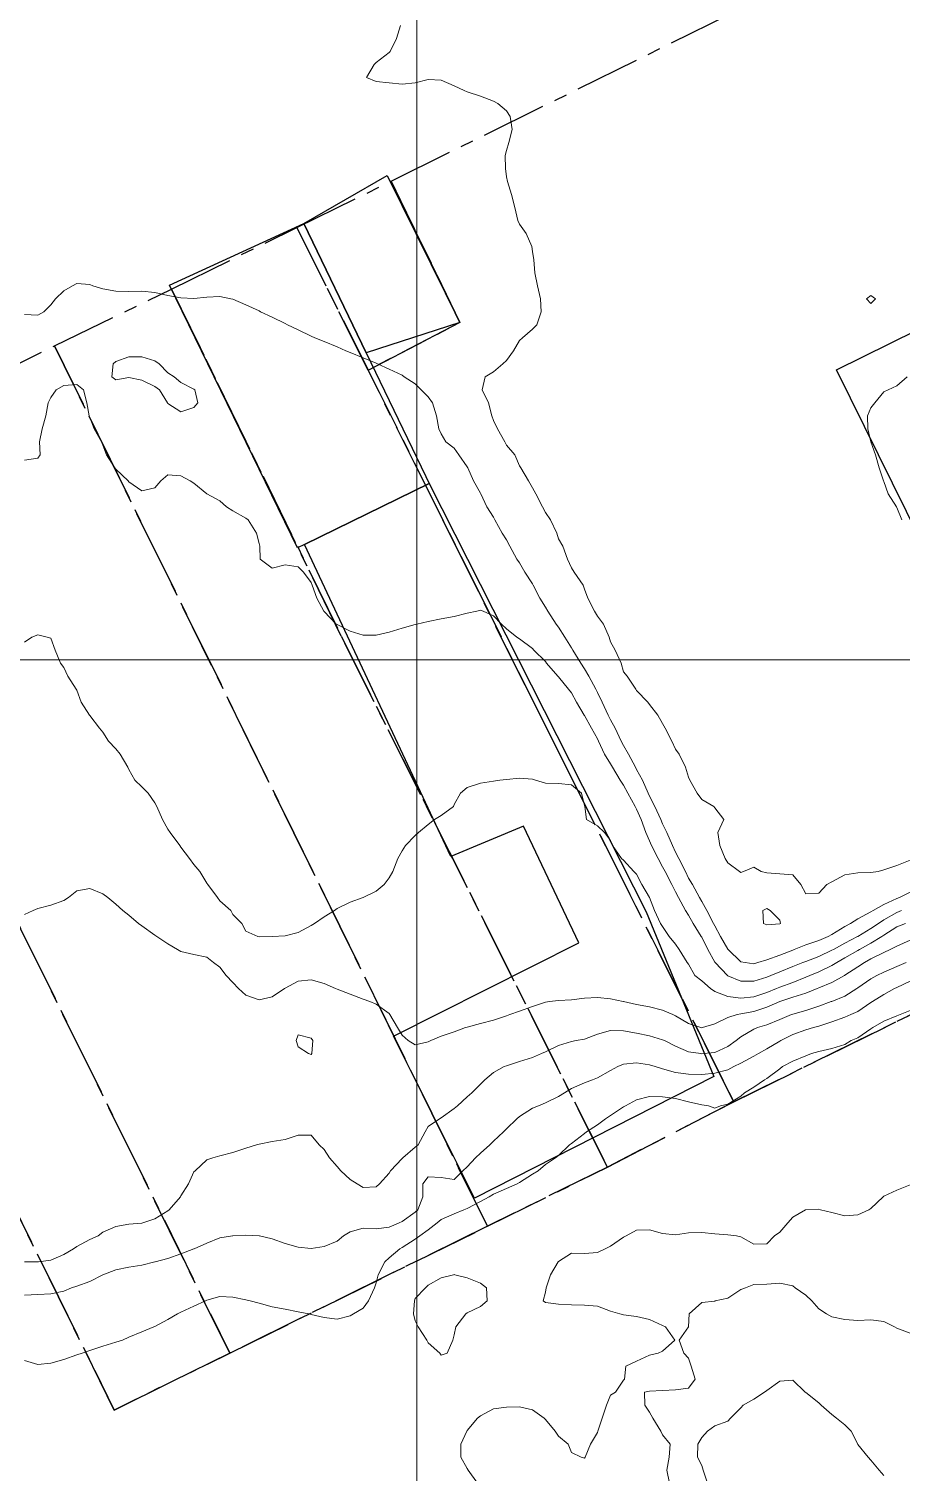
# Model space of a CAD drawing. Header units: centimetres. Extents: x 0 to 642158, y -847 to 649707.
# Drawn here: x 617351.9 to 617385.4, y 620856.2 to 620911.6 of the extents above; entities that cross this region are included whole.
import ezdxf

# ---------------------------------------------------------------- set-up
doc = ezdxf.new("R2010")
doc.units = ezdxf.units.CM
doc.header["$MEASUREMENT"] = 0
doc.linetypes.add('CENTERX2', pattern=[4, 2.5, -0.5, 0.5, -0.5])
doc.layers.add('MEV_grille', color=254, linetype='Continuous', lineweight=9)
doc.layers.add('WAL_topographie 0.5', color=253, linetype='Continuous', lineweight=20)
doc.layers.add('SPW_batiments', color=7, linetype='Continuous')
doc.layers.add('SPW_parcellaire cadastral', color=7, linetype='CENTERX2', lineweight=25, true_color=0xff0542)

# ---------------------------------------------------------------- blocks, each defined once
blk = doc.blocks.new('*U114')
at = {"layer": 'MEV_grille', "transparency": 33554687}
blk.add_lwpolyline([(-1338.461, 0), (1338.461, 0)], dxfattribs=at)
blk = doc.blocks.new('*U115')
at = {"layer": 'MEV_grille', "color": 0, "linetype": 'ByBlock', "lineweight": -2, "transparency": 16777216}
blk.add_blockref('*U114', (0, -1500), dxfattribs=at)
blk = doc.blocks.new('*U112')
at = {"layer": 'MEV_grille', "transparency": 33554687}
blk.add_lwpolyline([(0, 1825.476), (0, -1825.476)], dxfattribs=at)
blk = doc.blocks.new('*U113')
at = {"layer": 'MEV_grille', "color": 0, "linetype": 'ByBlock', "lineweight": -2, "transparency": 16777216}
blk.add_blockref('*U112', (2000, 0), dxfattribs=at)

msp = doc.modelspace()

# ---------------------------------------------------------------- linework, layer by layer
at = {"layer": 'SPW_batiments'}
for points in [[(617439.344, 620906.304), (617390.998, 620882.195), (617382.926, 620898.515), (617392.177, 620903.09), (617389.43, 620908.554), (617403.505, 620915.473), (617406.199, 620910.026), (617431.298, 620922.439), (617439.344, 620906.304)], [(617368.466, 620900.336), (617364.864, 620899.167), (617362.466, 620904.135), (617365.666, 620905.985), (617368.466, 620900.336)], [(617364.864, 620899.167), (617367.154, 620894.422), (617367.284, 620894.153), (617362.503, 620891.812), (617362.234, 620891.685), (617357.316, 620901.767), (617362.466, 620904.135), (617364.864, 620899.167)], [(617375.619, 620877.704), (617378.22, 620871.37), (617369.02, 620866.703), (617365.92, 620872.919), (617373.036, 620876.503), (617370.902, 620880.986), (617368.119, 620879.819), (617362.503, 620891.812), (617367.284, 620894.153), (617375.619, 620877.704)]]:
    msp.add_lwpolyline(points, dxfattribs=at)
at = {"layer": 'SPW_parcellaire cadastral'}
for points in [[(617378.983, 620870.401), (617372.084, 620884.175), (617370.962, 620886.424), (617368.931, 620890.503), (617364.936, 620898.509), (617368.466, 620900.335), (617365.827, 620905.767), (617439.23, 620941.99), (617456.064, 620908.347), (617378.983, 620870.401)], [(617454.845, 620780.014), (617404.956, 620754.186), (617359.081, 620730.17), (617336.661, 620771.212), (617310.193, 620758.188), (617304.386, 620763.201), (617294.476, 620769.289), (617288.255, 620775.589), (617250.741, 620849.649), (617325.082, 620885.743), (617338.539, 620892.37), (617355.187, 620858.56), (617359.626, 620860.746), (617369.519, 620865.618), (617374.129, 620867.888), (617378.983, 620870.401), (617456.064, 620908.347)], [(617364.936, 620898.509), (617362.205, 620903.987), (617365.827, 620905.767), (617368.466, 620900.335), (617364.936, 620898.509)], [(617378.983, 620870.401), (617374.129, 620867.888), (617363.911, 620888.284), (617357.391, 620901.621), (617362.205, 620903.987), (617364.936, 620898.509), (617368.931, 620890.503), (617370.962, 620886.424), (617372.084, 620884.175), (617378.983, 620870.401)], [(617352.893, 620899.437), (617357.391, 620901.621), (617363.911, 620888.284), (617374.129, 620867.888), (617369.519, 620865.618), (617352.893, 620899.437)], [(617352.893, 620899.437), (617369.519, 620865.618), (617359.626, 620860.746), (617342.977, 620894.555), (617352.893, 620899.437)], [(617359.626, 620860.746), (617355.187, 620858.56), (617338.539, 620892.37), (617342.977, 620894.555), (617359.626, 620860.746)]]:
    msp.add_lwpolyline(points, dxfattribs=at)
at = {"layer": 'WAL_topographie 0.5'}
for points in [[(617366.187, 620911.75), (617366.024, 620911.25), (617365.79, 620910.75), (617365.75, 620910.706), (617365.25, 620910.321), (617365.17, 620910.25), (617364.882, 620909.75), (617365.25, 620909.594), (617365.75, 620909.539), (617366.25, 620909.489), (617366.75, 620909.544), (617367.25, 620909.666), (617367.75, 620909.65), (617368.25, 620909.431), (617368.632, 620909.25), (617368.75, 620909.199), (617369.25, 620909.025), (617369.75, 620908.84), (617369.922, 620908.75), (617370.25, 620908.466), (617370.401, 620908.25), (617370.477, 620907.75), (617370.35, 620907.25), (617370.25, 620906.946), (617370.206, 620906.75), (617370.212, 620906.25), (617370.25, 620905.926), (617370.291, 620905.75), (617370.447, 620905.25), (617370.573, 620904.75), (617370.688, 620904.25), (617370.75, 620904.119), (617371.006, 620903.75), (617371.227, 620903.25), (617371.25, 620903.062), (617371.303, 620902.75), (617371.345, 620902.25), (617371.451, 620901.75), (617371.554, 620901.25), (617371.583, 620900.75), (617371.417, 620900.25), (617371.25, 620900.083), (617370.87, 620899.75), (617370.75, 620899.641), (617370.519, 620899.25), (617370.25, 620898.882), (617370.112, 620898.75), (617369.75, 620898.441), (617369.435, 620898.25), (617369.314, 620897.75), (617369.563, 620897.25), (617369.696, 620896.75), (617369.75, 620896.568), (617369.909, 620896.25), (617370.184, 620895.75), (617370.25, 620895.627), (617370.568, 620895.25), (617370.75, 620894.826), (617370.803, 620894.75), (617371.096, 620894.25), (617371.25, 620893.983), (617371.377, 620893.75), (617371.637, 620893.25), (617371.75, 620893.044), (617371.938, 620892.75), (617372.185, 620892.25), (617372.25, 620892.028), (617372.42, 620891.75), (617372.596, 620891.25), (617372.75, 620890.91), (617372.853, 620890.75), (617373.193, 620890.25), (617373.25, 620890.09), (617373.375, 620889.75), (617373.63, 620889.25), (617373.75, 620889.057), (617373.975, 620888.75), (617374.192, 620888.25), (617374.25, 620888.074), (617374.425, 620887.75), (617374.652, 620887.25), (617374.75, 620886.917), (617374.891, 620886.75), (617375.218, 620886.25), (617375.25, 620886.197), (617375.687, 620885.75), (617375.75, 620885.659), (617376.064, 620885.25), (617376.25, 620884.93), (617376.352, 620884.75), (617376.599, 620884.25), (617376.75, 620883.942), (617376.882, 620883.75), (617377.132, 620883.25), (617377.25, 620882.875), (617377.293, 620882.75), (617377.58, 620882.25), (617377.75, 620882.016), (617378.222, 620881.75), (617378.25, 620881.688), (617378.6, 620881.25), (617378.368, 620880.75), (617378.45, 620880.25), (617378.646, 620879.75), (617378.75, 620879.583), (617379.204, 620879.25), (617379.25, 620879.212), (617379.35, 620879.25), (617379.75, 620879.417), (617380.036, 620879.25), (617380.25, 620879.19), (617380.75, 620879.154), (617381.25, 620879.113), (617381.558, 620878.75), (617381.75, 620878.393), (617382.25, 620878.417), (617382.55, 620878.75), (617382.75, 620878.85), (617383.25, 620879.122), (617383.75, 620879.192), (617384.25, 620879.214), (617384.523, 620879.25), (617384.75, 620879.31), (617385.25, 620879.472), (617385.75, 620879.676)], [(617351.75, 620900.642), (617352.25, 620900.622), (617352.485, 620900.75), (617352.75, 620901.015), (617352.93, 620901.25), (617353.25, 620901.556), (617353.587, 620901.75), (617353.75, 620901.834), (617354.25, 620901.802), (617354.365, 620901.75), (617354.75, 620901.632), (617355.25, 620901.538), (617355.75, 620901.526), (617356.25, 620901.543), (617356.75, 620901.483), (617357.25, 620901.371), (617357.75, 620901.278), (617358.25, 620901.254), (617358.75, 620901.308), (617359.25, 620901.336), (617359.662, 620901.25), (617359.75, 620901.229), (617360.25, 620901.015), (617360.75, 620900.78), (617360.811, 620900.75), (617361.25, 620900.546), (617361.75, 620900.295), (617361.841, 620900.25), (617362.25, 620900.054), (617362.75, 620899.817), (617362.898, 620899.75), (617363.25, 620899.602), (617363.75, 620899.405), (617364.09, 620899.25), (617364.25, 620899.18), (617364.75, 620898.974), (617365.25, 620898.778), (617365.303, 620898.75), (617365.75, 620898.538), (617366.25, 620898.316), (617366.318, 620898.25), (617366.75, 620897.976), (617366.983, 620897.75), (617367.25, 620897.48), (617367.417, 620897.25), (617367.567, 620896.75), (617367.653, 620896.25), (617367.75, 620896.056), (617367.929, 620895.75), (617368.25, 620895.511), (617368.42, 620895.25), (617368.75, 620894.788), (617368.767, 620894.75), (617368.984, 620894.25), (617369.25, 620893.784), (617369.263, 620893.75), (617369.505, 620893.25), (617369.75, 620892.862), (617369.811, 620892.75), (617370.086, 620892.25), (617370.25, 620891.991), (617370.386, 620891.75), (617370.657, 620891.25), (617370.75, 620891.107), (617370.955, 620890.75), (617371.25, 620890.293), (617371.275, 620890.25), (617371.54, 620889.75), (617371.75, 620889.401), (617371.838, 620889.25), (617372.163, 620888.75), (617372.25, 620888.631), (617372.499, 620888.25), (617372.75, 620887.837), (617372.803, 620887.75), (617373.104, 620887.25), (617373.25, 620887.026), (617373.413, 620886.75), (617373.689, 620886.25), (617373.75, 620886.123), (617373.924, 620885.75), (617374.155, 620885.25), (617374.25, 620885.069), (617374.422, 620884.75), (617374.663, 620884.25), (617374.75, 620884.083), (617374.937, 620883.75), (617375.207, 620883.25), (617375.25, 620883.17), (617375.476, 620882.75), (617375.699, 620882.25), (617375.75, 620882.144), (617375.952, 620881.75), (617376.183, 620881.25), (617376.25, 620881.084), (617376.41, 620880.75), (617376.626, 620880.25), (617376.75, 620879.984), (617376.867, 620879.75), (617377.124, 620879.25), (617377.25, 620878.996), (617377.393, 620878.75), (617377.666, 620878.25), (617377.75, 620878.094), (617377.944, 620877.75), (617378.203, 620877.25), (617378.25, 620877.16), (617378.475, 620876.75), (617378.75, 620876.269), (617378.764, 620876.25), (617379.25, 620875.782), (617379.415, 620875.75), (617379.75, 620875.704), (617379.911, 620875.75), (617380.25, 620875.852), (617380.75, 620876.033), (617381.25, 620876.229), (617381.307, 620876.25), (617381.75, 620876.427), (617382.25, 620876.591), (617382.61, 620876.75), (617382.75, 620876.827), (617383.25, 620877.136), (617383.468, 620877.25), (617383.75, 620877.432), (617384.25, 620877.702), (617384.332, 620877.75), (617384.75, 620877.98), (617385.25, 620878.204), (617385.353, 620878.25), (617385.75, 620878.459)], [(617384.422, 620901.25), (617384.25, 620901.065), (617384.083, 620901.25), (617384.25, 620901.378), (617384.422, 620901.25)], [(617358.4, 620897.25), (617358.25, 620897.067), (617357.75, 620896.906), (617357.25, 620897.224), (617357.239, 620897.25), (617356.932, 620897.75), (617356.75, 620897.883), (617356.25, 620898.12), (617355.75, 620898.224), (617355.25, 620898.136), (617355.094, 620898.25), (617355.147, 620898.75), (617355.25, 620898.839), (617355.75, 620899.019), (617356.25, 620899.014), (617356.75, 620898.865), (617356.919, 620898.75), (617357.25, 620898.404), (617357.488, 620898.25), (617357.75, 620898.03), (617358.25, 620897.781), (617358.286, 620897.75), (617358.4, 620897.25)], [(617385.433, 620892.75), (617385.25, 620893.224), (617385.23, 620893.25), (617384.906, 620893.75), (617384.75, 620894.226), (617384.736, 620894.25), (617384.563, 620894.75), (617384.424, 620895.25), (617384.25, 620895.75), (617384.25, 620895.75), (617384.131, 620896.25), (617384.115, 620896.75), (617384.25, 620897.06), (617384.404, 620897.25), (617384.75, 620897.678), (617384.917, 620897.75), (617385.25, 620897.9), (617385.639, 620898.25)], [(617351.75, 620895.043), (617352.25, 620895.13), (617352.344, 620895.25), (617352.319, 620895.75), (617352.421, 620896.25), (617352.559, 620896.75), (617352.647, 620897.25), (617352.75, 620897.46), (617352.954, 620897.75), (617353.25, 620897.913), (617353.75, 620897.95), (617354.015, 620897.75), (617354.134, 620897.25), (617354.231, 620896.75), (617354.25, 620896.691), (617354.42, 620896.25), (617354.7, 620895.75), (617354.75, 620895.618), (617354.896, 620895.25), (617355.209, 620894.75), (617355.25, 620894.702), (617355.725, 620894.25), (617355.75, 620894.222), (617356.25, 620893.875), (617356.75, 620893.981), (617356.983, 620894.25), (617357.25, 620894.485), (617357.75, 620894.45), (617358.107, 620894.25), (617358.25, 620894.159), (617358.75, 620893.75), (617358.75, 620893.75), (617359.25, 620893.487), (617359.5, 620893.25), (617359.75, 620893.1), (617360.25, 620892.822), (617360.338, 620892.75), (617360.659, 620892.25), (617360.75, 620891.85), (617360.779, 620891.75), (617360.8, 620891.25), (617361.25, 620890.904), (617361.75, 620891.026), (617362.25, 620890.956), (617362.46, 620890.75), (617362.75, 620890.347), (617362.794, 620890.25), (617362.973, 620889.75), (617363.239, 620889.25), (617363.25, 620889.237), (617363.713, 620888.75), (617363.75, 620888.731), (617364.25, 620888.48), (617364.75, 620888.325), (617365.25, 620888.32), (617365.75, 620888.439), (617366.25, 620888.59), (617366.75, 620888.734), (617366.811, 620888.75), (617367.25, 620888.852), (617367.75, 620888.947), (617368.25, 620889.042), (617368.75, 620889.165), (617369.118, 620889.25), (617369.25, 620889.291), (617369.359, 620889.25), (617369.75, 620889.074), (617370.056, 620888.75), (617370.25, 620888.575), (617370.656, 620888.25), (617370.75, 620888.179), (617371.25, 620887.817), (617371.309, 620887.75), (617371.75, 620887.31), (617371.786, 620887.25), (617372.224, 620886.75), (617372.25, 620886.73), (617372.639, 620886.25), (617372.75, 620886.113), (617372.943, 620885.75), (617373.243, 620885.25), (617373.25, 620885.24), (617373.521, 620884.75), (617373.75, 620884.34), (617373.792, 620884.25), (617374.017, 620883.75), (617374.25, 620883.384), (617374.323, 620883.25), (617374.623, 620882.75), (617374.75, 620882.56), (617374.915, 620882.25), (617375.191, 620881.75), (617375.25, 620881.641), (617375.425, 620881.25), (617375.602, 620880.75), (617375.75, 620880.422), (617375.825, 620880.25), (617376.077, 620879.75), (617376.25, 620879.43), (617376.344, 620879.25), (617376.602, 620878.75), (617376.75, 620878.471), (617376.861, 620878.25), (617377.133, 620877.75), (617377.25, 620877.565), (617377.429, 620877.25), (617377.732, 620876.75), (617377.75, 620876.719), (617377.988, 620876.25), (617378.25, 620875.769), (617378.262, 620875.75), (617378.742, 620875.25), (617378.75, 620875.244), (617379.25, 620875.038), (617379.75, 620875.031), (617380.25, 620875.187), (617380.411, 620875.25), (617380.75, 620875.387), (617381.25, 620875.595), (617381.637, 620875.75), (617381.75, 620875.794), (617382.25, 620875.977), (617382.75, 620876.219), (617382.806, 620876.25), (617383.25, 620876.497), (617383.739, 620876.75), (617383.75, 620876.756), (617384.25, 620877.052), (617384.54, 620877.25), (617384.75, 620877.391), (617385.25, 620877.675), (617385.425, 620877.75)], [(617351.75, 620888.059), (617352.021, 620888.25), (617352.25, 620888.34), (617352.617, 620888.25), (617352.75, 620888.205), (617352.917, 620887.75), (617353.125, 620887.25), (617353.25, 620887.08), (617353.407, 620886.75), (617353.732, 620886.25), (617353.75, 620886.216), (617353.914, 620885.75), (617354.244, 620885.25), (617354.25, 620885.244), (617354.63, 620884.75), (617354.75, 620884.605), (617354.968, 620884.25), (617355.25, 620883.96), (617355.421, 620883.75), (617355.706, 620883.25), (617355.75, 620883.167), (617355.976, 620882.75), (617356.25, 620882.502), (617356.491, 620882.25), (617356.75, 620881.889), (617356.832, 620881.75), (617357.044, 620881.25), (617357.25, 620880.875), (617357.336, 620880.75), (617357.703, 620880.25), (617357.75, 620880.188), (617358.08, 620879.75), (617358.25, 620879.518), (617358.472, 620879.25), (617358.75, 620878.799), (617358.788, 620878.75), (617359.154, 620878.25), (617359.25, 620878.12), (617359.664, 620877.75), (617359.75, 620877.601), (617360.093, 620877.25), (617360.25, 620876.95), (617360.7, 620876.75), (617360.75, 620876.737), (617361.25, 620876.75), (617361.25, 620876.75), (617361.75, 620876.773), (617362.25, 620876.909), (617362.75, 620877.179), (617362.875, 620877.25), (617363.25, 620877.507), (617363.655, 620877.75), (617363.75, 620877.823), (617364.25, 620878.071), (617364.75, 620878.25), (617364.75, 620878.25), (617365.25, 620878.495), (617365.55, 620878.75), (617365.75, 620879), (617365.883, 620879.25), (617366.08, 620879.75), (617366.25, 620880.047), (617366.37, 620880.25), (617366.75, 620880.63), (617366.88, 620880.75), (617367.25, 620881.048), (617367.486, 620881.25), (617367.75, 620881.404), (617368.213, 620881.75), (617368.25, 620881.826), (617368.487, 620882.25), (617368.75, 620882.475), (617369.25, 620882.643), (617369.75, 620882.72), (617370, 620882.75), (617370.25, 620882.779), (617370.75, 620882.832), (617371.25, 620882.792), (617371.364, 620882.75), (617371.75, 620882.639), (617372.25, 620882.625), (617372.75, 620882.572), (617373.133, 620882.25), (617373.25, 620881.783), (617373.261, 620881.75), (617373.324, 620881.25), (617373.75, 620881), (617374.024, 620880.75), (617374.25, 620880.442), (617374.32, 620880.25), (617374.672, 620879.75), (617374.75, 620879.684), (617375.148, 620879.25), (617375.25, 620879.142), (617375.456, 620878.75), (617375.747, 620878.25), (617375.75, 620878.244), (617375.942, 620877.75), (617376.165, 620877.25), (617376.25, 620877.13), (617376.5, 620876.75), (617376.75, 620876.458), (617376.886, 620876.25), (617377.195, 620875.75), (617377.25, 620875.69), (617377.492, 620875.25), (617377.75, 620875.047), (617378.089, 620874.75), (617378.25, 620874.642), (617378.75, 620874.449), (617379.25, 620874.387), (617379.75, 620874.431), (617380.25, 620874.595), (617380.628, 620874.75), (617380.75, 620874.802), (617381.25, 620874.988), (617381.75, 620875.184), (617381.906, 620875.25), (617382.25, 620875.392), (617382.75, 620875.638), (617382.936, 620875.75), (617383.25, 620875.925), (617383.75, 620876.21), (617383.817, 620876.25), (617384.25, 620876.491), (617384.665, 620876.75), (617384.75, 620876.807), (617385.25, 620877.12), (617385.577, 620877.25)], [(617351.75, 620877.59), (617352.083, 620877.75), (617352.25, 620877.826), (617352.75, 620877.958), (617353.25, 620878.135), (617353.437, 620878.25), (617353.75, 620878.5), (617354.25, 620878.593), (617354.75, 620878.39), (617354.944, 620878.25), (617355.25, 620877.993), (617355.523, 620877.75), (617355.75, 620877.567), (617356.121, 620877.25), (617356.25, 620877.163), (617356.75, 620876.799), (617356.827, 620876.75), (617357.25, 620876.466), (617357.618, 620876.25), (617357.75, 620876.172), (617358.25, 620876.054), (617358.75, 620875.955), (617359.003, 620875.75), (617359.25, 620875.576), (617359.487, 620875.25), (617359.75, 620874.983), (617359.963, 620874.75), (617360.25, 620874.501), (617360.75, 620874.32), (617361.25, 620874.438), (617361.728, 620874.75), (617361.75, 620874.765), (617362.25, 620875.039), (617362.75, 620875.086), (617363.25, 620874.941), (617363.688, 620874.75), (617363.75, 620874.722), (617364.25, 620874.532), (617364.75, 620874.344), (617365.008, 620874.25), (617365.25, 620874.148), (617365.75, 620873.79), (617365.778, 620873.75), (617366.072, 620873.25), (617366.25, 620872.961), (617366.474, 620872.75), (617366.75, 620872.583), (617367.25, 620872.704), (617367.35, 620872.75), (617367.75, 620872.918), (617368.25, 620873.086), (617368.681, 620873.25), (617368.75, 620873.272), (617369.25, 620873.409), (617369.75, 620873.541), (617370.25, 620873.704), (617370.384, 620873.75), (617370.75, 620873.876), (617371.25, 620874.06), (617371.75, 620874.227), (617371.906, 620874.25), (617372.25, 620874.293), (617372.75, 620874.321), (617373.25, 620874.385), (617373.75, 620874.41), (617374.25, 620874.35), (617374.736, 620874.25), (617374.75, 620874.247), (617375.25, 620874.144), (617375.75, 620874.045), (617376.25, 620873.923), (617376.645, 620873.75), (617376.75, 620873.703), (617377.25, 620873.41), (617377.716, 620873.25), (617377.75, 620873.24), (617377.786, 620873.25), (617378.25, 620873.389), (617378.75, 620873.642), (617379.118, 620873.75), (617379.25, 620873.774), (617379.75, 620873.873), (617380.25, 620874.034), (617380.747, 620874.25), (617380.75, 620874.251), (617381.25, 620874.414), (617381.75, 620874.574), (617382.182, 620874.75), (617382.25, 620874.777), (617382.75, 620874.985), (617383.234, 620875.25), (617383.25, 620875.259), (617383.75, 620875.586), (617384.001, 620875.75), (617384.25, 620875.891), (617384.75, 620876.141), (617384.992, 620876.25), (617385.25, 620876.381), (617385.75, 620876.609)], [(617380.75, 620877.238), (617380.779, 620877.25), (617380.75, 620877.375), (617380.375, 620877.75), (617380.25, 620877.822), (617380.1, 620877.75), (617380.125, 620877.25), (617380.25, 620877.198), (617380.75, 620877.238)], [(617351.75, 620864.257), (617352.05, 620864.25), (617352.25, 620864.247), (617352.279, 620864.25), (617352.75, 620864.319), (617353.25, 620864.537), (617353.625, 620864.75), (617353.75, 620864.839), (617354.25, 620865.112), (617354.577, 620865.25), (617354.75, 620865.391), (617355.25, 620865.616), (617355.75, 620865.702), (617356.25, 620865.742), (617356.283, 620865.75), (617356.75, 620865.9), (617357.25, 620866.209), (617357.3, 620866.25), (617357.733, 620866.75), (617357.75, 620866.783), (617358.041, 620867.25), (617358.25, 620867.706), (617358.294, 620867.75), (617358.75, 620868.168), (617358.972, 620868.25), (617359.25, 620868.328), (617359.75, 620868.458), (617360.25, 620868.623), (617360.65, 620868.75), (617360.75, 620868.778), (617361.25, 620868.869), (617361.75, 620868.95), (617362.25, 620869.123), (617362.75, 620869.122), (617363.055, 620868.75), (617363.25, 620868.569), (617363.452, 620868.25), (617363.75, 620867.912), (617363.893, 620867.75), (617364.25, 620867.415), (617364.515, 620867.25), (617364.75, 620867.111), (617365.25, 620867.129), (617365.373, 620867.25), (617365.75, 620867.655), (617365.798, 620867.75), (617366.25, 620868.228), (617366.274, 620868.25), (617366.75, 620868.663), (617366.861, 620868.75), (617367.131, 620869.25), (617367.25, 620869.457), (617367.682, 620869.75), (617367.75, 620869.782), (617368.25, 620870.137), (617368.372, 620870.25), (617368.75, 620870.587), (617368.917, 620870.75), (617369.25, 620871.083), (617369.423, 620871.25), (617369.75, 620871.527), (617370.165, 620871.75), (617370.25, 620871.786), (617370.75, 620871.944), (617371.25, 620872.106), (617371.595, 620872.25), (617371.75, 620872.317), (617372.25, 620872.568), (617372.75, 620872.716), (617372.928, 620872.75), (617373.25, 620872.808), (617373.75, 620872.996), (617374.25, 620873.143), (617374.75, 620873.125), (617375.25, 620873.037), (617375.75, 620872.934), (617376.25, 620872.784), (617376.316, 620872.75), (617376.75, 620872.532), (617377.25, 620872.324), (617377.712, 620872.25), (617377.75, 620872.245), (617377.816, 620872.25), (617378.25, 620872.29), (617378.75, 620872.521), (617379.073, 620872.75), (617379.25, 620872.89), (617379.75, 620873.185), (617379.899, 620873.25), (617380.25, 620873.359), (617380.75, 620873.565), (617381.199, 620873.75), (617381.25, 620873.768), (617381.75, 620873.908), (617382.25, 620874.07), (617382.725, 620874.25), (617382.75, 620874.259), (617383.25, 620874.461), (617383.713, 620874.75), (617383.75, 620874.775), (617384.25, 620875.127), (617384.476, 620875.25), (617384.75, 620875.384), (617385.25, 620875.596), (617385.597, 620875.75)], [(617351.75, 620862.966), (617352.25, 620862.999), (617352.75, 620863.021), (617353.25, 620863.13), (617353.547, 620863.25), (617353.75, 620863.32), (617354.25, 620863.502), (617354.75, 620863.75), (617354.75, 620863.75), (617355.25, 620863.941), (617355.75, 620864.044), (617356.25, 620864.131), (617356.75, 620864.248), (617356.757, 620864.25), (617357.25, 620864.384), (617357.75, 620864.565), (617358.25, 620864.748), (617358.255, 620864.75), (617358.75, 620864.967), (617359.25, 620865.174), (617359.735, 620865.25), (617359.75, 620865.253), (617360.25, 620865.275), (617360.75, 620865.253), (617360.763, 620865.25), (617361.25, 620865.142), (617361.75, 620864.963), (617362.25, 620864.813), (617362.75, 620864.77), (617363.25, 620864.839), (617363.75, 620865.042), (617364, 620865.25), (617364.25, 620865.407), (617364.75, 620865.547), (617365.25, 620865.526), (617365.75, 620865.586), (617366.138, 620865.75), (617366.25, 620865.806), (617366.75, 620866.167), (617366.844, 620866.25), (617367.044, 620866.75), (617367.038, 620867.25), (617367.25, 620867.516), (617367.75, 620867.496), (617368.25, 620867.41), (617368.582, 620867.75), (617368.75, 620867.906), (617369.058, 620868.25), (617369.25, 620868.425), (617369.611, 620868.75), (617369.75, 620868.882), (617370.139, 620869.25), (617370.25, 620869.359), (617370.655, 620869.75), (617370.75, 620869.833), (617371.25, 620870.151), (617371.481, 620870.25), (617371.75, 620870.357), (617372.25, 620870.609), (617372.481, 620870.75), (617372.75, 620870.908), (617373.25, 620871.131), (617373.558, 620871.25), (617373.75, 620871.321), (617374.25, 620871.605), (617374.529, 620871.75), (617374.75, 620871.846), (617375.25, 620871.893), (617375.75, 620871.818), (617375.959, 620871.75), (617376.25, 620871.664), (617376.75, 620871.532), (617377.25, 620871.465), (617377.75, 620871.455), (617378.25, 620871.498), (617378.75, 620871.626), (617378.983, 620871.75), (617379.25, 620871.889), (617379.75, 620872.154), (617379.927, 620872.25), (617380.25, 620872.432), (617380.75, 620872.726), (617380.793, 620872.75), (617381.25, 620872.983), (617381.75, 620873.162), (617382.042, 620873.25), (617382.25, 620873.308), (617382.75, 620873.476), (617383.25, 620873.654), (617383.473, 620873.75), (617383.75, 620873.875), (617384.25, 620874.211), (617384.31, 620874.25), (617384.75, 620874.524), (617385.161, 620874.75), (617385.25, 620874.794), (617385.75, 620875.032)], [(617351.75, 620860.462), (617352.25, 620860.311), (617352.75, 620860.362), (617353.25, 620860.505), (617353.75, 620860.678), (617353.954, 620860.75), (617354.25, 620860.853), (617354.75, 620861.016), (617355.25, 620861.162), (617355.513, 620861.25), (617355.75, 620861.355), (617356.25, 620861.559), (617356.708, 620861.75), (617356.75, 620861.769), (617357.25, 620862.041), (617357.623, 620862.25), (617357.75, 620862.32), (617358.25, 620862.553), (617358.691, 620862.75), (617358.75, 620862.774), (617359.25, 620862.919), (617359.75, 620862.898), (617360.25, 620862.789), (617360.405, 620862.75), (617360.75, 620862.667), (617361.25, 620862.526), (617361.75, 620862.431), (617362.25, 620862.33), (617362.667, 620862.25), (617362.75, 620862.232), (617363.25, 620862.117), (617363.75, 620862.051), (617364.25, 620862.177), (617364.379, 620862.25), (617364.75, 620862.477), (617364.951, 620862.75), (617365.179, 620863.25), (617365.25, 620863.446), (617365.33, 620863.75), (617365.586, 620864.25), (617365.75, 620864.401), (617366.163, 620864.75), (617366.25, 620864.8), (617366.75, 620865.123), (617366.924, 620865.25), (617367.25, 620865.477), (617367.588, 620865.75), (617367.75, 620865.875), (617368.25, 620866.1), (617368.614, 620866.25), (617368.75, 620866.307), (617369.25, 620866.569), (617369.59, 620866.75), (617369.75, 620866.857), (617370.25, 620867.076), (617370.662, 620867.25), (617370.75, 620867.297), (617371.25, 620867.614), (617371.47, 620867.75), (617371.75, 620867.99), (617372.141, 620868.25), (617372.25, 620868.343), (617372.676, 620868.75), (617372.75, 620868.802), (617373.25, 620869.183), (617373.325, 620869.25), (617373.75, 620869.51), (617374.053, 620869.75), (617374.25, 620869.871), (617374.75, 620870.204), (617374.823, 620870.25), (617375.25, 620870.478), (617375.75, 620870.602), (617376.25, 620870.588), (617376.75, 620870.521), (617377.25, 620870.404), (617377.75, 620870.284), (617378.008, 620870.25), (617378.25, 620870.16), (617378.477, 620870.25), (617378.75, 620870.305), (617379.25, 620870.619), (617379.388, 620870.75), (617379.75, 620870.964), (617380.158, 620871.25), (617380.25, 620871.297), (617380.75, 620871.661), (617380.859, 620871.75), (617381.25, 620871.966), (617381.75, 620872.169), (617381.961, 620872.25), (617382.25, 620872.331), (617382.75, 620872.449), (617383.25, 620872.606), (617383.489, 620872.75), (617383.75, 620872.862), (617384.25, 620873.198), (617384.321, 620873.25), (617384.75, 620873.496), (617385.25, 620873.706), (617385.366, 620873.75), (617385.75, 620873.904)], [(617362.777, 620872.25), (617362.75, 620872.217), (617362.656, 620872.25), (617362.25, 620872.51), (617362.18, 620872.75), (617362.25, 620872.976), (617362.75, 620872.85), (617362.822, 620872.75), (617362.777, 620872.25)], [(617369.138, 620855.75), (617368.785, 620856.25), (617368.75, 620856.312), (617368.5, 620856.75), (617368.495, 620857.25), (617368.733, 620857.75), (617368.75, 620857.768), (617369.142, 620858.25), (617369.25, 620858.343), (617369.75, 620858.605), (617370.25, 620858.675), (617370.75, 620858.685), (617371.25, 620858.564), (617371.707, 620858.25), (617371.75, 620858.201), (617372.123, 620857.75), (617372.25, 620857.556), (617372.617, 620857.25), (617372.75, 620856.93), (617373.125, 620856.75), (617373.25, 620856.716), (617373.281, 620856.75), (617373.474, 620857.25), (617373.75, 620857.7), (617373.763, 620857.75), (617373.926, 620858.25), (617374.092, 620858.75), (617374.25, 620859.125), (617374.444, 620859.25), (617374.75, 620859.702), (617374.783, 620859.75), (617374.831, 620860.25), (617375.25, 620860.439), (617375.75, 620860.668), (617376.083, 620860.75), (617376.25, 620860.821), (617376.721, 620861.25), (617376.36, 620861.75), (617376.25, 620861.801), (617375.75, 620862.034), (617375.25, 620862.151), (617374.75, 620862.216), (617374.612, 620862.25), (617374.25, 620862.361), (617373.75, 620862.549), (617373.25, 620862.591), (617372.75, 620862.606), (617372.25, 620862.628), (617371.75, 620862.687), (617371.659, 620862.75), (617371.75, 620863.083), (617371.774, 620863.25), (617371.941, 620863.75), (617372.243, 620864.25), (617372.25, 620864.261), (617372.75, 620864.583), (617373.25, 620864.575), (617373.75, 620864.609), (617374.04, 620864.75), (617374.25, 620864.856), (617374.75, 620865.2), (617374.845, 620865.25), (617375.25, 620865.47), (617375.75, 620865.477), (617376.25, 620865.343), (617376.75, 620865.284), (617377.25, 620865.373), (617377.75, 620865.381), (617378.25, 620865.333), (617378.75, 620865.294), (617379.083, 620865.25), (617379.25, 620865.21), (617379.75, 620864.932), (617380.25, 620864.943), (617380.543, 620865.25), (617380.75, 620865.392), (617381.058, 620865.75), (617381.25, 620865.971), (617381.737, 620866.25), (617381.75, 620866.256), (617382.25, 620866.276), (617382.319, 620866.25), (617382.75, 620866.148), (617383.25, 620866.02), (617383.75, 620866.052), (617384.168, 620866.25), (617384.25, 620866.298), (617384.715, 620866.75), (617384.75, 620866.779), (617385.25, 620867.007), (617385.75, 620867.205)], [(617367.975, 620860.75), (617367.75, 620860.672), (617367.698, 620860.75), (617367.25, 620861.144), (617367.192, 620861.25), (617366.857, 620861.75), (617366.75, 620861.989), (617366.683, 620862.25), (617366.716, 620862.75), (617366.75, 620862.844), (617367.147, 620863.25), (617367.25, 620863.351), (617367.75, 620863.635), (617368.222, 620863.75), (617368.25, 620863.76), (617368.274, 620863.75), (617368.75, 620863.638), (617369.25, 620863.43), (617369.485, 620863.25), (617369.518, 620862.75), (617369.25, 620862.541), (617368.75, 620862.297), (617368.693, 620862.25), (617368.304, 620861.75), (617368.25, 620861.45), (617368.192, 620861.25), (617367.975, 620860.75)], [(617385.75, 620861.518), (617385.25, 620861.699), (617385.154, 620861.75), (617384.75, 620861.958), (617384.25, 620862.029), (617383.75, 620861.994), (617383.25, 620862.032), (617382.75, 620862.146), (617382.538, 620862.25), (617382.25, 620862.451), (617381.974, 620862.75), (617381.75, 620862.978), (617381.346, 620863.25), (617381.25, 620863.328), (617380.75, 620863.438), (617380.25, 620863.394), (617379.75, 620863.382), (617379.438, 620863.25), (617379.25, 620863.196), (617378.75, 620862.863), (617378.265, 620862.75), (617378.25, 620862.747), (617377.75, 620862.694), (617377.265, 620862.25), (617377.25, 620861.75), (617377.25, 620861.75), (617376.887, 620861.25), (617377.065, 620860.75), (617377.25, 620860.55), (617377.347, 620860.25), (617377.494, 620859.75), (617377.25, 620859.406), (617376.75, 620859.338), (617376.25, 620859.308), (617375.75, 620859.282), (617375.558, 620859.25), (617375.571, 620858.75), (617375.75, 620858.481), (617375.868, 620858.25), (617376.181, 620857.75), (617376.25, 620857.607), (617376.536, 620857.25), (617376.496, 620856.75), (617376.409, 620856.25), (617376.515, 620855.75)], [(617377.967, 620855.75), (617377.808, 620856.25), (617377.75, 620856.429), (617377.586, 620856.75), (617377.598, 620857.25), (617377.75, 620857.5), (617377.969, 620857.75), (617378.25, 620857.955), (617378.75, 620858.135), (617378.858, 620858.25), (617379.25, 620858.65), (617379.339, 620858.75), (617379.75, 620858.975), (617380.162, 620859.25), (617380.25, 620859.311), (617380.75, 620859.673), (617381.25, 620859.712), (617381.724, 620859.25), (617381.75, 620859.234), (617382.25, 620858.836), (617382.334, 620858.75), (617382.75, 620858.391), (617382.922, 620858.25), (617383.25, 620857.995), (617383.495, 620857.75), (617383.745, 620857.25), (617383.75, 620857.24), (617384.142, 620856.75), (617384.25, 620856.638), (617384.561, 620856.25), (617384.75, 620856.048)]]:
    msp.add_lwpolyline(points, dxfattribs=at)

# ---------------------------------------------------------------- block references
at = {"layer": 'MEV_grille', "transparency": 33554687}
for name, p in [('*U113', (615366.814, 620593.644)), ('*U115', (616669.481, 622387.381))]:
    msp.add_blockref(name, p, dxfattribs=at)

doc.saveas('drawing.dxf')
